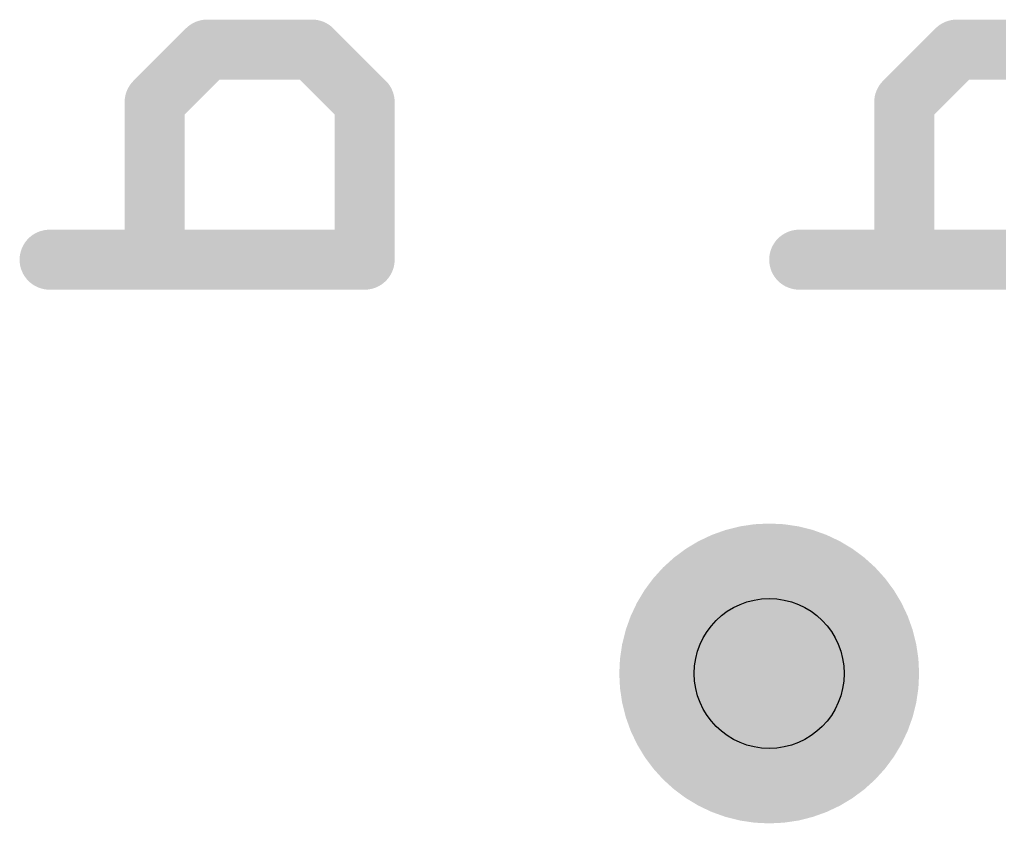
# Model space of a CAD drawing. Extents: x -28 to 79, y -23 to 28.
# Drawn here: x 8.255 to 11.575, y 14.097 to 16.82 of the extents above; entities that cross this region are included whole.
import ezdxf

# ---------------------------------------------------------------- set-up
doc = ezdxf.new("R2010")
doc.units = 0
for name, color, linetype in [('18', 110, 'CONTINUOUS'), ('22', 53, 'CONTINUOUS'), ('44', 253, 'CONTINUOUS')]:
    doc.layers.add(name, color=color, linetype=linetype)

# ---------------------------------------------------------------- blocks, each defined once
blk = doc.blocks.new('ROUNDV')
at = {"const_width": 0.5}
blk.add_lwpolyline([(0, -0.25, 1), (0, 0.25, 1), (0, -0.25)], format="xyb", dxfattribs=at)

msp = doc.modelspace()

# ---------------------------------------------------------------- linework, layer by layer
at = {"layer": '22', "const_width": 0.2032}
for points in [[(8.8905, 16.7186), (8.7125, 16.5407)], [(9.2464, 16.7186), (8.8905, 16.7186)], [(9.4243, 16.5407), (9.2464, 16.7186)], [(11.4305, 16.7186), (11.2525, 16.5407)], [(11.7864, 16.7186), (11.4305, 16.7186)], [(8.7125, 16.5407), (8.7125, 16.0068)], [(9.4243, 16.0068), (9.4243, 16.5407)], [(11.2525, 16.5407), (11.2525, 16.0068)], [(8.3566, 16.0068), (9.4243, 16.0068)], [(10.8966, 16.0068), (11.9643, 16.0068)]]:
    msp.add_lwpolyline(points, dxfattribs=at)
at = {"layer": '22', "const_width": 0.1016}
for points in [[(8.8905, 16.7694, 1), (8.8905, 16.6678)], [(8.9264, 16.6827, 1), (8.8545, 16.7545)], [(9.2823, 16.7545, 1), (9.2104, 16.6827)], [(9.2464, 16.6678, 1), (9.2464, 16.7694)], [(11.4305, 16.7694, 1), (11.4305, 16.6678)], [(11.4664, 16.6827, 1), (11.3945, 16.7545)], [(8.7633, 16.5407, 1), (8.6617, 16.5407)], [(9.4751, 16.5407, 1), (9.3735, 16.5407)], [(11.3033, 16.5407, 1), (11.2017, 16.5407)], [(8.6766, 16.5766, 1), (8.7484, 16.5047)], [(9.3884, 16.5047, 1), (9.4602, 16.5766)], [(11.2166, 16.5766, 1), (11.2884, 16.5047)], [(8.3566, 16.0576, 1), (8.3566, 15.956)], [(9.4243, 15.956, 1), (9.4243, 16.0576)], [(10.8966, 16.0576, 1), (10.8966, 15.956)], [(8.6617, 16.0068, 1), (8.7633, 16.0068)], [(9.3735, 16.0068, 1), (9.4751, 16.0068)], [(11.2017, 16.0068, 1), (11.3033, 16.0068)]]:
    msp.add_lwpolyline(points, format="xyb", dxfattribs=at)
at = {"layer": '44'}
msp.add_circle((10.795, 14.605), 0.254, dxfattribs=at)

# ---------------------------------------------------------------- block references
at = {"layer": '18', "xscale": 1.016, "yscale": 1.016}
msp.add_blockref('ROUNDV', (10.795, 14.605), dxfattribs=at)
msp.add_blockref('ROUNDV', (10.795, 14.605), dxfattribs=at)

doc.saveas('drawing.dxf')
